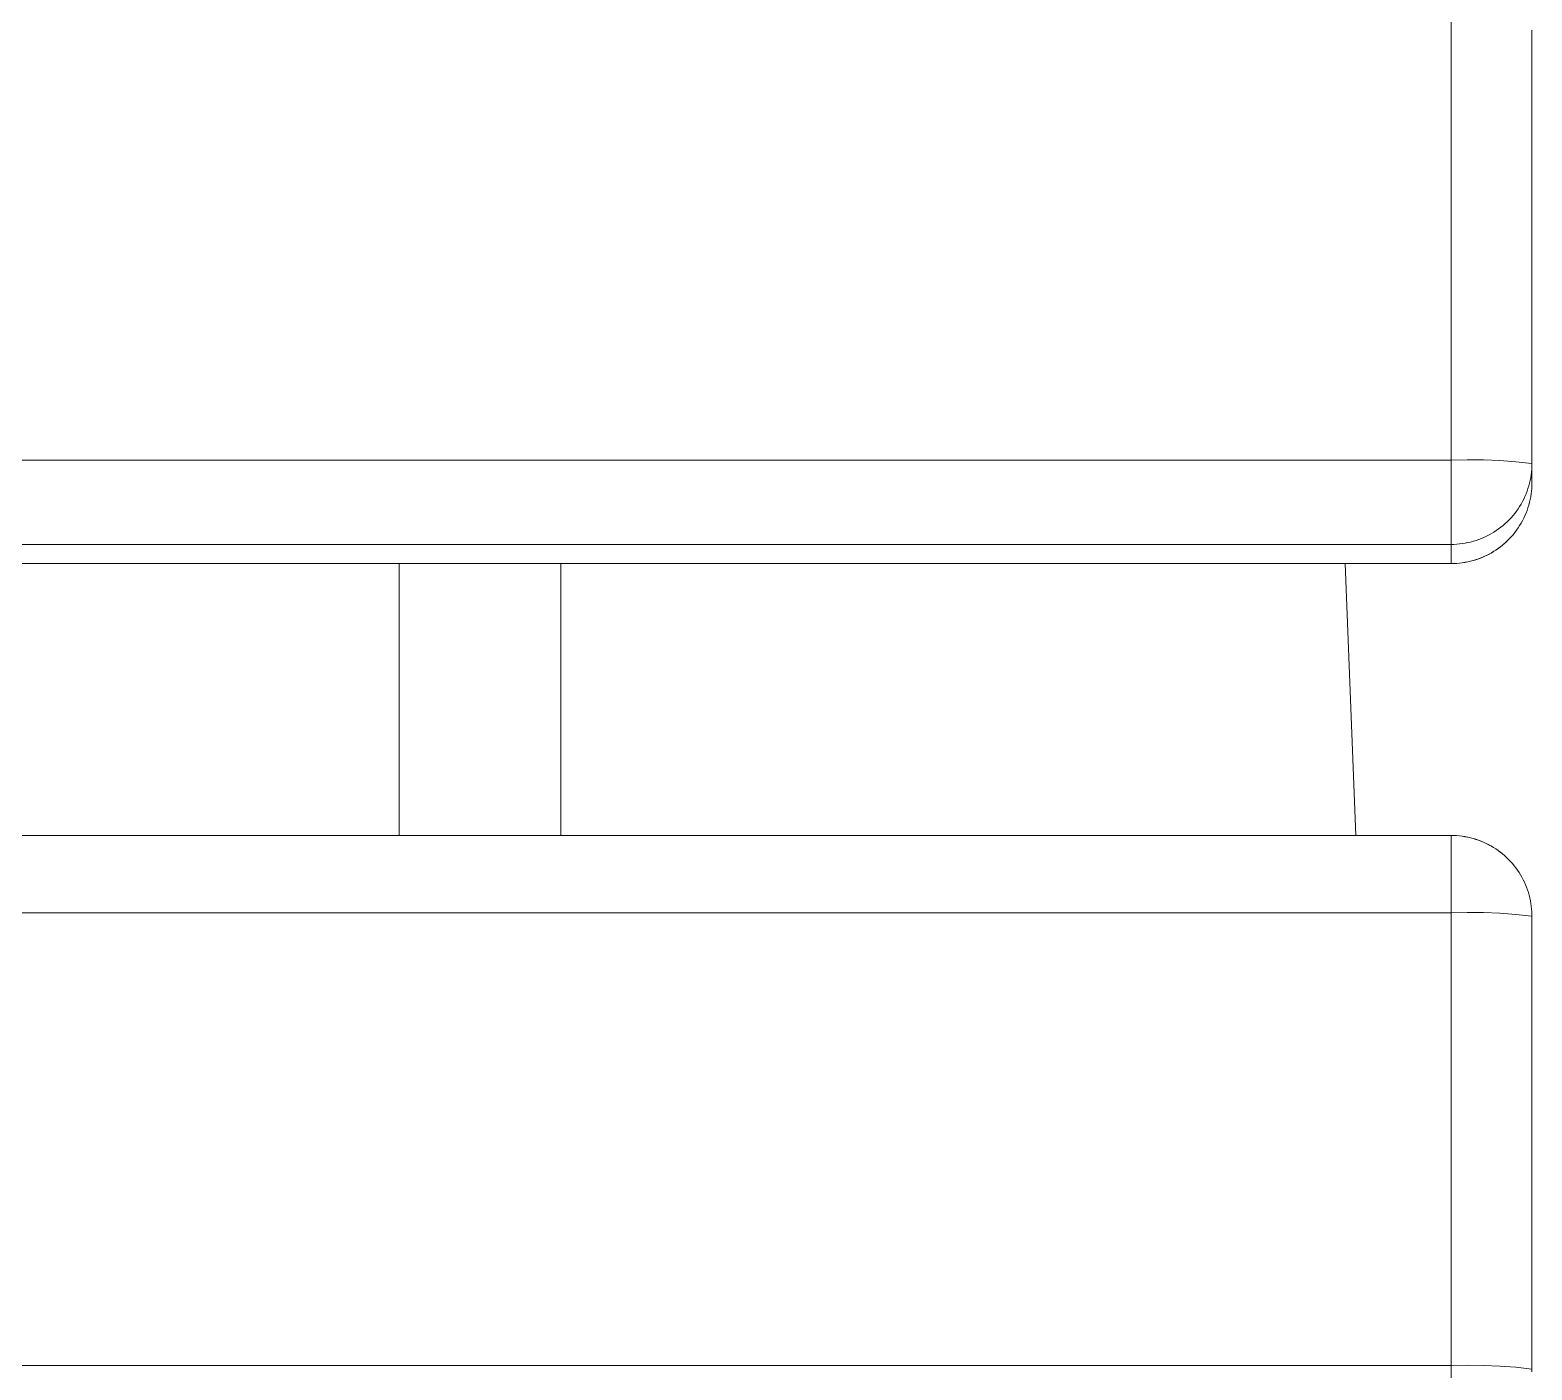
# Model space of a CAD drawing. Header units: millimetres. Extents: x -30 to 4992, y -440 to 3111.
# Drawn here: x 1850.2 to 1943, y 1016.9 to 1099.7 of the extents above; entities that cross this region are included whole.
import ezdxf

# ---------------------------------------------------------------- set-up
doc = ezdxf.new("R2010")
doc.units = ezdxf.units.MM
doc.layers.add('ZANO_R', color=7, linetype='Continuous', lineweight=0)

msp = doc.modelspace()

# ---------------------------------------------------------------- linework, layer by layer
at = {"layer": 'ZANO_R'}
for p, q in [((1938.016, 1073.155), (1938.016, 1101.13)), ((1943.016, 1072.949), (1943.016, 1099.732)), ((148.016, 1073.155), (1938.016, 1073.155)), ((1938.016, 1073.155), (1939.018, 1073.18)), ((1938.016, 1067.948), (1938.016, 1073.155)), ((1939.018, 1073.18), (1940.02, 1073.172)), ((1940.02, 1073.172), (1941.021, 1073.129)), ((1941.021, 1073.129), (1942.02, 1073.053)), ((1942.02, 1073.053), (1943.016, 1072.944)), ((1943.013, 1072.769), (1943.004, 1072.595)), ((1943.016, 1072.944), (1943.013, 1072.769)), ((1943.016, 1072.833), (1943.016, 1071.762)), ((1942.906, 1071.905), (1942.867, 1071.735)), ((1942.94, 1072.076), (1942.906, 1071.905)), ((1942.967, 1072.248), (1942.94, 1072.076)), ((1942.988, 1072.421), (1942.967, 1072.248)), ((1943.004, 1072.595), (1942.988, 1072.421)), ((1942.583, 1070.911), (1942.509, 1070.753)), ((1942.651, 1071.072), (1942.583, 1070.911)), ((1942.714, 1071.235), (1942.651, 1071.072)), ((1942.771, 1071.4), (1942.714, 1071.235)), ((1942.822, 1071.566), (1942.771, 1071.4)), ((1942.867, 1071.735), (1942.822, 1071.566)), ((1942.94, 1070.894), (1942.906, 1070.722)), ((1942.967, 1071.066), (1942.94, 1070.894)), ((1942.988, 1071.239), (1942.967, 1071.066)), ((1943.004, 1071.413), (1942.988, 1071.239)), ((1943.013, 1071.587), (1943.004, 1071.413)), ((1943.016, 1071.762), (1943.013, 1071.587)), ((1942.06, 1070.007), (1941.955, 1069.867)), ((1942.16, 1070.15), (1942.06, 1070.007)), ((1942.255, 1070.296), (1942.16, 1070.15)), ((1942.345, 1070.445), (1942.255, 1070.296)), ((1942.43, 1070.598), (1942.345, 1070.445)), ((1942.509, 1070.753), (1942.43, 1070.598)), ((1942.714, 1070.052), (1942.651, 1069.889)), ((1942.771, 1070.217), (1942.714, 1070.052)), ((1942.822, 1070.384), (1942.771, 1070.217)), ((1942.867, 1070.553), (1942.822, 1070.384)), ((1942.906, 1070.722), (1942.867, 1070.553)), ((1941.229, 1069.116), (1941.093, 1069.006)), ((1941.361, 1069.231), (1941.229, 1069.116)), ((1941.488, 1069.349), (1941.361, 1069.231)), ((1941.612, 1069.473), (1941.488, 1069.349)), ((1941.731, 1069.6), (1941.612, 1069.473)), ((1941.845, 1069.732), (1941.731, 1069.6)), ((1941.955, 1069.867), (1941.845, 1069.732)), ((1942.255, 1069.113), (1942.16, 1068.967)), ((1942.345, 1069.263), (1942.255, 1069.113)), ((1942.43, 1069.415), (1942.345, 1069.263)), ((1942.509, 1069.571), (1942.43, 1069.415)), ((1942.583, 1069.729), (1942.509, 1069.571)), ((1942.651, 1069.889), (1942.583, 1069.729)), ((1939.394, 1068.141), (1939.225, 1068.096)), ((1939.56, 1068.192), (1939.394, 1068.141)), ((1939.725, 1068.249), (1939.56, 1068.192)), ((1939.888, 1068.311), (1939.725, 1068.249)), ((1940.049, 1068.38), (1939.888, 1068.311)), ((1940.207, 1068.453), (1940.049, 1068.38)), ((1940.362, 1068.532), (1940.207, 1068.453)), ((1940.515, 1068.617), (1940.362, 1068.532)), ((1940.665, 1068.707), (1940.515, 1068.617)), ((1940.811, 1068.802), (1940.665, 1068.707)), ((1940.954, 1068.902), (1940.811, 1068.802)), ((1941.093, 1069.006), (1940.954, 1068.902)), ((1941.46, 1068.137), (1941.333, 1068.02)), ((1941.488, 1068.167), (1941.361, 1068.048)), ((1941.612, 1068.29), (1941.488, 1068.167)), ((1941.731, 1068.418), (1941.612, 1068.29)), ((1941.845, 1068.55), (1941.731, 1068.418)), ((1941.955, 1068.685), (1941.845, 1068.55)), ((1942.06, 1068.824), (1941.955, 1068.685)), ((1942.16, 1068.967), (1942.06, 1068.824)), ((1938.016, 1067.948), (148.016, 1067.948)), ((1938.19, 1067.951), (1938.016, 1067.948)), ((1938.016, 1066.766), (1938.016, 1067.948)), ((1938.365, 1067.96), (1938.19, 1067.951)), ((1938.538, 1067.976), (1938.365, 1067.96)), ((1938.711, 1067.997), (1938.538, 1067.976)), ((1938.884, 1068.024), (1938.711, 1067.997)), ((1939.055, 1068.057), (1938.884, 1068.024)), ((1939.225, 1068.096), (1939.055, 1068.057)), ((1940.03, 1067.185), (1939.87, 1067.118)), ((1940.049, 1067.197), (1939.888, 1067.129)), ((1940.186, 1067.257), (1940.03, 1067.185)), ((1940.207, 1067.271), (1940.049, 1067.197)), ((1940.341, 1067.335), (1940.186, 1067.257)), ((1940.362, 1067.35), (1940.207, 1067.271)), ((1940.492, 1067.418), (1940.341, 1067.335)), ((1940.515, 1067.434), (1940.362, 1067.35)), ((1940.641, 1067.506), (1940.492, 1067.418)), ((1940.665, 1067.524), (1940.515, 1067.434)), ((1940.786, 1067.599), (1940.641, 1067.506)), ((1940.811, 1067.619), (1940.665, 1067.524)), ((1940.928, 1067.697), (1940.786, 1067.599)), ((1940.954, 1067.719), (1940.811, 1067.619)), ((1941.067, 1067.8), (1940.928, 1067.697)), ((1941.093, 1067.824), (1940.954, 1067.719)), ((1941.202, 1067.908), (1941.067, 1067.8)), ((1941.229, 1067.934), (1941.093, 1067.824)), ((1941.333, 1068.02), (1941.202, 1067.908)), ((1941.361, 1068.048), (1941.229, 1067.934)), ((148.016, 1066.766), (1938.016, 1066.766)), ((1938.016, 1066.762), (148.016, 1066.762)), ((1873.016, 1049.964), (1873.016, 1066.766)), ((1883.016, 1049.964), (1883.016, 1066.766)), ((1932.138, 1049.964), (1931.483, 1066.766)), ((1938.19, 1066.769), (1938.016, 1066.766)), ((1938.016, 1066.762), (1938.016, 1066.766)), ((1938.189, 1066.765), (1938.016, 1066.762)), ((1938.016, 1066.763), (1938.016, 1066.762)), ((1938.016, 1066.762), (1938.016, 1066.762)), ((1938.016, 1066.762), (1938.016, 1066.762)), ((1938.016, 1066.762), (1938.016, 1066.762)), ((1938.016, 1066.762), (1938.016, 1066.762)), ((1938.016, 1066.762), (1938.016, 1066.762)), ((1938.361, 1066.773), (1938.189, 1066.765)), ((1938.365, 1066.778), (1938.19, 1066.769)), ((1938.533, 1066.788), (1938.361, 1066.773)), ((1938.538, 1066.793), (1938.365, 1066.778)), ((1938.705, 1066.809), (1938.533, 1066.788)), ((1938.711, 1066.814), (1938.538, 1066.793)), ((1938.875, 1066.836), (1938.705, 1066.809)), ((1938.884, 1066.842), (1938.711, 1066.814)), ((1939.045, 1066.869), (1938.875, 1066.836)), ((1939.055, 1066.875), (1938.884, 1066.842)), ((1939.213, 1066.907), (1939.045, 1066.869)), ((1939.225, 1066.914), (1939.055, 1066.875)), ((1939.38, 1066.951), (1939.213, 1066.907)), ((1939.394, 1066.959), (1939.225, 1066.914)), ((1939.545, 1067.001), (1939.38, 1066.951)), ((1939.56, 1067.01), (1939.394, 1066.959)), ((1939.709, 1067.057), (1939.545, 1067.001)), ((1939.725, 1067.067), (1939.56, 1067.01)), ((1939.87, 1067.118), (1939.709, 1067.057)), ((1939.888, 1067.129), (1939.725, 1067.067)), ((148.016, 1049.969), (1938.016, 1049.969)), ((148.016, 1049.964), (1938.016, 1049.964)), ((1938.016, 1049.969), (1938.188, 1049.966)), ((1938.016, 1045.18), (1938.016, 1049.967)), ((1938.016, 1049.964), (1938.188, 1049.961)), ((1938.188, 1049.966), (1938.36, 1049.957)), ((1938.188, 1049.961), (1938.361, 1049.953)), ((1938.36, 1049.957), (1938.531, 1049.942)), ((1938.361, 1049.953), (1938.533, 1049.938)), ((1938.531, 1049.942), (1938.702, 1049.922)), ((1938.533, 1049.938), (1938.704, 1049.917)), ((1938.702, 1049.922), (1938.872, 1049.895)), ((1938.704, 1049.917), (1938.875, 1049.89)), ((1938.872, 1049.895), (1939.041, 1049.863)), ((1938.875, 1049.89), (1939.044, 1049.858)), ((1939.041, 1049.863), (1939.209, 1049.824)), ((1939.044, 1049.858), (1939.212, 1049.819)), ((1939.209, 1049.824), (1939.375, 1049.781)), ((1939.212, 1049.819), (1939.379, 1049.775)), ((1939.375, 1049.781), (1939.54, 1049.731)), ((1939.379, 1049.775), (1939.544, 1049.725)), ((1939.54, 1049.731), (1939.703, 1049.676)), ((1939.544, 1049.725), (1939.708, 1049.67)), ((1939.703, 1049.676), (1939.864, 1049.615)), ((1939.708, 1049.67), (1939.869, 1049.609)), ((1939.864, 1049.615), (1940.023, 1049.549)), ((1939.869, 1049.609), (1940.028, 1049.542)), ((1940.023, 1049.549), (1940.179, 1049.477)), ((1940.028, 1049.542), (1940.185, 1049.47)), ((1940.179, 1049.477), (1940.333, 1049.4)), ((1940.185, 1049.47), (1940.339, 1049.392)), ((1940.333, 1049.4), (1940.484, 1049.317)), ((1940.339, 1049.392), (1940.491, 1049.31)), ((1940.484, 1049.317), (1940.632, 1049.23)), ((1940.491, 1049.31), (1940.639, 1049.222)), ((1940.632, 1049.23), (1940.777, 1049.137)), ((1940.639, 1049.222), (1940.785, 1049.129)), ((1940.777, 1049.137), (1940.919, 1049.04)), ((1940.785, 1049.129), (1940.927, 1049.031)), ((1940.919, 1049.04), (1941.057, 1048.938)), ((1940.927, 1049.031), (1941.065, 1048.928)), ((1941.057, 1048.938), (1941.192, 1048.831)), ((1941.065, 1048.928), (1941.2, 1048.82)), ((1941.192, 1048.831), (1941.323, 1048.719)), ((1941.2, 1048.82), (1941.331, 1048.708)), ((1941.323, 1048.719), (1941.45, 1048.603)), ((1941.331, 1048.708), (1941.459, 1048.592)), ((1941.45, 1048.603), (1941.573, 1048.483)), ((1941.573, 1048.483), (1941.692, 1048.358)), ((1941.692, 1048.358), (1941.806, 1048.23)), ((1941.806, 1048.23), (1941.916, 1048.097)), ((1941.916, 1048.097), (1942.021, 1047.961)), ((1942.021, 1047.961), (1942.122, 1047.822)), ((1942.122, 1047.822), (1942.218, 1047.679)), ((1942.218, 1047.679), (1942.309, 1047.533)), ((1942.309, 1047.533), (1942.394, 1047.383)), ((1942.394, 1047.383), (1942.475, 1047.231)), ((1942.475, 1047.231), (1942.55, 1047.077)), ((1942.55, 1047.077), (1942.62, 1046.919)), ((1942.62, 1046.919), (1942.684, 1046.76)), ((1942.684, 1046.76), (1942.743, 1046.598)), ((1942.743, 1046.598), (1942.796, 1046.434)), ((1942.796, 1046.434), (1942.844, 1046.269)), ((1942.844, 1046.269), (1942.886, 1046.102)), ((1942.886, 1046.102), (1942.922, 1045.934)), ((1942.922, 1045.934), (1942.952, 1045.765)), ((1938.016, 1045.18), (148.016, 1045.18)), ((1938.016, 1045.18), (1939.018, 1045.205)), ((1938.016, 1017.205), (1938.016, 1045.18)), ((1939.018, 1045.205), (1940.02, 1045.197)), ((1940.02, 1045.197), (1941.021, 1045.154)), ((1941.021, 1045.154), (1942.02, 1045.078)), ((1942.02, 1045.078), (1943.016, 1044.969)), ((1942.952, 1045.765), (1942.977, 1045.594)), ((1942.977, 1045.594), (1942.995, 1045.423)), ((1942.995, 1045.423), (1943.008, 1045.252)), ((1943.008, 1045.252), (1943.015, 1045.08)), ((1943.015, 1045.08), (1943.016, 1044.974)), ((1943.016, 1044.969), (1943.016, 1043.782)), ((1943.016, 1016.999), (1943.016, 1043.782)), ((148.016, 1017.205), (1938.016, 1017.205)), ((1938.016, 1017.205), (1939.018, 1017.23)), ((1938.016, 1011.998), (1938.016, 1017.205)), ((1939.018, 1017.23), (1940.02, 1017.222)), ((1940.02, 1017.222), (1941.021, 1017.179)), ((1941.021, 1017.179), (1942.02, 1017.103)), ((1942.02, 1017.103), (1943.016, 1016.994)), ((1943.016, 1016.994), (1943.013, 1016.819))]:
    msp.add_line(p, q, dxfattribs=at)

doc.saveas('drawing.dxf')
